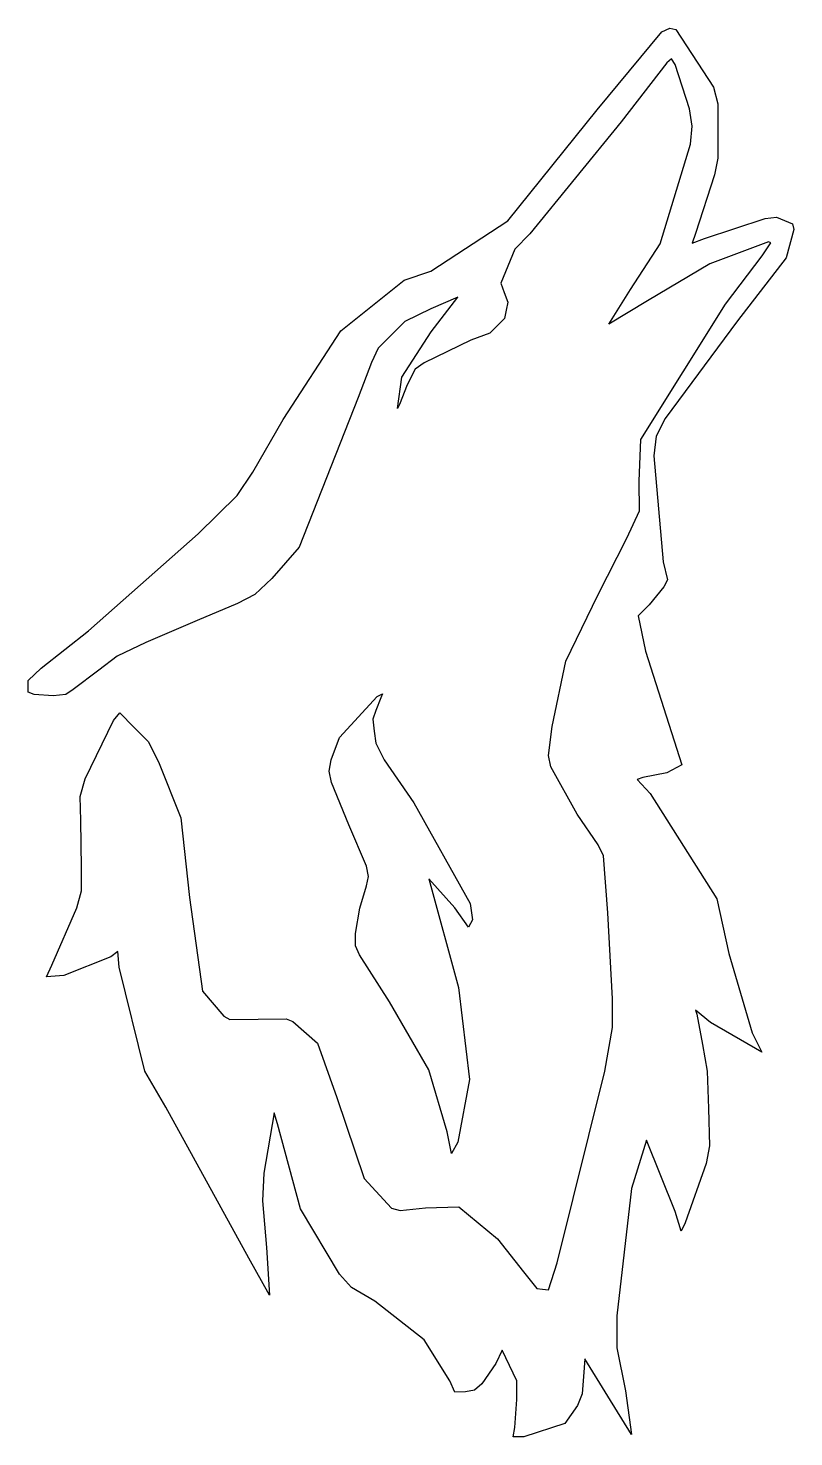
# Model space of a CAD drawing. Extents: x 0 to 6.9, y 0 to 12.7.
import ezdxf

# ---------------------------------------------------------------- set-up
doc = ezdxf.new("R2010")
doc.units = 0

msp = doc.modelspace()

# ---------------------------------------------------------------- linework, layer by layer
at = {"layer": 'Image'}
for p, q in [((5.716245, 12.66906), (5.787185, 12.702724)), ((5.787185, 12.702724), (5.842533, 12.690567)), ((5.131554, 11.967714), (5.716245, 12.66906)), ((5.842533, 12.690567), (6.18288, 12.169876)), ((5.761462, 12.3896), (5.350053, 11.85794)), ((5.80204, 12.425941), (5.761462, 12.3896)), ((5.834694, 12.376104), (5.80204, 12.425941)), ((5.963818, 11.976817), (5.834694, 12.376104)), ((6.18288, 12.169876), (6.221209, 12.020011)), ((4.326578, 10.964594), (5.131554, 11.967714)), ((5.987885, 11.818315), (5.963818, 11.976817)), ((6.221209, 12.020011), (6.221209, 11.774685)), ((5.350053, 11.85794), (4.525815, 10.847489)), ((5.974954, 11.657618), (5.987885, 11.818315)), ((6.221209, 11.774685), (6.221209, 11.52936)), ((5.701276, 10.758332), (5.974954, 11.657618)), ((6.221209, 11.52936), (6.190617, 11.381255)), ((6.190617, 11.381255), (6.019217, 10.850523)), ((3.633479, 10.510911), (4.326578, 10.964594)), ((6.100618, 10.806995), (6.649268, 10.98585)), ((6.649268, 10.98585), (6.750416, 10.999014)), ((6.750416, 10.999014), (6.821924, 10.969136)), ((6.821924, 10.969136), (6.893433, 10.939258)), ((6.893433, 10.939258), (6.906376, 10.887692)), ((4.525815, 10.847489), (4.39067, 10.7088)), ((6.019217, 10.850523), (5.99001, 10.764986)), ((5.99001, 10.764986), (6.100618, 10.806995)), ((6.906376, 10.887692), (6.838684, 10.631025)), ((4.39067, 10.7088), (4.327285, 10.556298)), ((5.434187, 10.345116), (5.701276, 10.758332)), ((6.677098, 10.774787), (6.147508, 10.57758)), ((6.620047, 10.648881), (6.699656, 10.767267)), ((6.699656, 10.767267), (6.677098, 10.774787)), ((4.327285, 10.556298), (4.263901, 10.403797)), ((6.147508, 10.57758), (5.585401, 10.243753)), ((6.289065, 10.213581), (6.620047, 10.648881)), ((6.838684, 10.631025), (6.398443, 10.064885)), ((2.819021, 9.972008), (3.390422, 10.430526)), ((3.390422, 10.430526), (3.633479, 10.510911)), ((4.263901, 10.403797), (4.294635, 10.318329)), ((4.294635, 10.318329), (4.325369, 10.232861)), ((5.236877, 10.03216), (5.434187, 10.345116)), ((3.631577, 10.172078), (3.397889, 10.056501)), ((3.874421, 10.278498), (3.631577, 10.172078)), ((3.636077, 9.965821), (3.874421, 10.278498)), ((4.325369, 10.232861), (4.311417, 10.158487)), ((5.585401, 10.243753), (5.236877, 10.03216)), ((5.526659, 8.995006), (6.289065, 10.213581)), ((3.397889, 10.056501), (3.277338, 9.936863)), ((4.297466, 10.084113), (4.230975, 10.017623)), ((4.311417, 10.158487), (4.297466, 10.084113)), ((6.398443, 10.064885), (5.744526, 9.183217)), ((2.298888, 9.17483), (2.819021, 9.972008)), ((3.277338, 9.936863), (3.156786, 9.817226)), ((3.371312, 9.556266), (3.636077, 9.965821)), ((4.164484, 9.951132), (3.993986, 9.889438)), ((4.230975, 10.017623), (4.164484, 9.951132)), ((3.156786, 9.817226), (3.096002, 9.688442)), ((3.993986, 9.889438), (3.572616, 9.685717)), ((3.096002, 9.688442), (2.975756, 9.371438)), ((3.572616, 9.685717), (3.489775, 9.628977)), ((3.33043, 9.272374), (3.371312, 9.556266)), ((3.489775, 9.628977), (3.419066, 9.487639)), ((3.419066, 9.487639), (3.348358, 9.309338)), ((2.975756, 9.371438), (2.444571, 8.022789)), ((3.348358, 9.309338), (3.33043, 9.272374)), ((2.025279, 8.697804), (2.298888, 9.17483)), ((5.744526, 9.183217), (5.665388, 9.024715)), ((5.665388, 9.024715), (5.644655, 8.8464)), ((5.510083, 8.618563), (5.526659, 8.995006)), ((5.644655, 8.8464), (5.728553, 7.891703)), ((1.886577, 8.48977), (2.025279, 8.697804)), ((5.514014, 8.351091), (5.510083, 8.618563)), ((1.532718, 8.141648), (1.886577, 8.48977)), ((5.400529, 8.103431), (5.514014, 8.351091)), ((0.543111, 7.26886), (1.532718, 8.141648)), ((2.444571, 8.022789), (2.197386, 7.738768)), ((5.137384, 7.590533), (5.400529, 8.103431)), ((5.728553, 7.891703), (5.767847, 7.729517)), ((2.197386, 7.738768), (2.04386, 7.594341)), ((5.734899, 7.665802), (5.602424, 7.502561)), ((5.767847, 7.729517), (5.734899, 7.665802)), ((1.888739, 7.514419), (1.525583, 7.360372)), ((2.04386, 7.594341), (1.888739, 7.514419)), ((4.849156, 6.994533), (5.137384, 7.590533)), ((5.602424, 7.502561), (5.502897, 7.403034)), ((5.502897, 7.403034), (5.567312, 7.084547)), ((0.116093, 6.931689), (0.543111, 7.26886)), ((1.525583, 7.360372), (1.059983, 7.162336)), ((1.059983, 7.162336), (0.802417, 7.038423)), ((0.802417, 7.038423), (0.636179, 6.912148)), ((4.725216, 6.404379), (4.849156, 6.994533)), ((5.567312, 7.084547), (5.896876, 6.060568)), ((0, 6.819939), (0.116093, 6.931689)), ((0.636179, 6.912148), (0.404779, 6.739541)), ((0, 6.767743), (0, 6.819939)), ((0, 6.715547), (0, 6.767743)), ((0.404779, 6.739541), (0.339616, 6.693211)), ((0.054485, 6.694348), (0, 6.715547)), ((0.224293, 6.68318), (0.054485, 6.694348)), ((0.339616, 6.693211), (0.224293, 6.68318)), ((2.808161, 6.307453), (3.148288, 6.675949)), ((3.180293, 6.664347), (3.136643, 6.549828)), ((3.148288, 6.675949), (3.195871, 6.701325)), ((3.195871, 6.701325), (3.180293, 6.664347)), ((0.770147, 6.459258), (0.826929, 6.527274)), ((0.826929, 6.527274), (0.954311, 6.399007)), ((3.136643, 6.549828), (3.108572, 6.472285)), ((0.513053, 5.932802), (0.770147, 6.459258)), ((0.954311, 6.399007), (1.081693, 6.27074)), ((3.108572, 6.472285), (3.122158, 6.363539)), ((3.122158, 6.363539), (3.135745, 6.254792)), ((4.692011, 6.143504), (4.725216, 6.404379)), ((1.081693, 6.27074), (1.175622, 6.087792)), ((2.734556, 6.104372), (2.808161, 6.307453)), ((3.135745, 6.254792), (3.211563, 6.104264)), ((2.715382, 6.003268), (2.734556, 6.104372)), ((3.211563, 6.104264), (3.477423, 5.715983)), ((4.713562, 6.043017), (4.692011, 6.143504)), ((1.175622, 6.087792), (1.376115, 5.580539)), ((2.734689, 5.899251), (2.715382, 6.003268)), ((4.952017, 5.615466), (4.713562, 6.043017)), ((5.760408, 5.98743), (5.545284, 5.946725)), ((5.896876, 6.060568), (5.760408, 5.98743)), ((0.469369, 5.775421), (0.513053, 5.932802)), ((2.892258, 5.517855), (2.734689, 5.899251)), ((5.545284, 5.946725), (5.49377, 5.92714)), ((5.49377, 5.92714), (5.611284, 5.801749)), ((0.475824, 5.557481), (0.469369, 5.775421)), ((5.611284, 5.801749), (6.212769, 4.850079)), ((3.477423, 5.715983), (3.985665, 4.807964)), ((5.141211, 5.339551), (4.952017, 5.615466)), ((0.482118, 5.131506), (0.475824, 5.557481)), ((1.376115, 5.580539), (1.455867, 4.863434)), ((3.050839, 5.146365), (2.892258, 5.517855)), ((5.190133, 5.240487), (5.141211, 5.339551)), ((5.23011, 4.725355), (5.190133, 5.240487)), ((0.481957, 4.923472), (0.482118, 5.131506)), ((3.071156, 5.052255), (3.050839, 5.146365)), ((2.992576, 4.766821), (3.052098, 4.96805)), ((3.052098, 4.96805), (3.071156, 5.052255)), ((3.848705, 4.770853), (3.614013, 5.032409)), ((3.614013, 5.032409), (3.882611, 4.05171)), ((0.438957, 4.76916), (0.481957, 4.923472)), ((1.455867, 4.863434), (1.572855, 4.01943)), ((6.212769, 4.850079), (6.321414, 4.358809)), ((0.214651, 4.25462), (0.438957, 4.76916)), ((2.952548, 4.538974), (2.992576, 4.766821)), ((3.971258, 4.597215), (3.848705, 4.770853)), ((3.985665, 4.807964), (4.008173, 4.663181)), ((5.27014, 3.950441), (5.23011, 4.725355)), ((3.989716, 4.630198), (3.971258, 4.597215)), ((4.008173, 4.663181), (3.989716, 4.630198)), ((2.952971, 4.428153), (2.952548, 4.538974)), ((0.744621, 4.328999), (0.321614, 4.158638)), ((0.807375, 4.376864), (0.744621, 4.328999)), ((0.821177, 4.2341), (0.807375, 4.376864)), ((2.989694, 4.347296), (2.952971, 4.428153)), ((3.260314, 3.921321), (2.989694, 4.347296)), ((6.321414, 4.358809), (6.529853, 3.642828)), ((0.165516, 4.14706), (0.214651, 4.25462)), ((1.052316, 3.298825), (0.821177, 4.2341)), ((0.321614, 4.158638), (0.165516, 4.14706)), ((1.572855, 4.01943), (1.764586, 3.793497)), ((3.882611, 4.05171), (3.9822, 3.222583)), ((5.270194, 3.69066), (5.27014, 3.950441)), ((3.615453, 3.310713), (3.260314, 3.921321)), ((6.155032, 3.736773), (6.019509, 3.846525)), ((6.019509, 3.846525), (6.030825, 3.810429)), ((1.764586, 3.793497), (1.820555, 3.764554)), ((1.820555, 3.764554), (2.074277, 3.7672)), ((2.074277, 3.7672), (2.327998, 3.769846)), ((2.327998, 3.769846), (2.387349, 3.745967)), ((2.387349, 3.745967), (2.608633, 3.550686)), ((5.200215, 3.29662), (5.270194, 3.69066)), ((6.030825, 3.810429), (6.084022, 3.53658)), ((6.617466, 3.470004), (6.155032, 3.736773)), ((6.529853, 3.642828), (6.617466, 3.470004)), ((2.608633, 3.550686), (2.784704, 3.058434)), ((6.084022, 3.53658), (6.125904, 3.298826)), ((3.779803, 2.749021), (3.615453, 3.310713)), ((1.240533, 2.971914), (1.052316, 3.298825)), ((3.9822, 3.222583), (3.874599, 2.657266)), ((4.772286, 1.569542), (5.200215, 3.29662)), ((6.125904, 3.298826), (6.136318, 2.962009)), ((2.784704, 3.058434), (3.030112, 2.328008)), ((1.990586, 1.610594), (1.240533, 2.971914)), ((2.218312, 2.921939), (2.12522, 2.376187)), ((2.247981, 2.822588), (2.218312, 2.921939)), ((6.136318, 2.962009), (6.146732, 2.625192)), ((2.456409, 2.056682), (2.247981, 2.822588)), ((3.779813, 2.749021), (3.779803, 2.749021)), ((3.818094, 2.555846), (3.779813, 2.749021)), ((5.578636, 2.674724), (5.44088, 2.238843)), ((5.836478, 2.031699), (5.578636, 2.674724)), ((3.874599, 2.657266), (3.818094, 2.555846)), ((6.146732, 2.625192), (6.116097, 2.463757)), ((6.116097, 2.463757), (5.927504, 1.928802)), ((2.12522, 2.376187), (2.114563, 2.127184)), ((3.030112, 2.328008), (3.278202, 2.062888)), ((5.44088, 2.238843), (5.308821, 1.091552)), ((2.114563, 2.127184), (2.149453, 1.706675)), ((2.806755, 1.466067), (2.456409, 2.056682)), ((3.278202, 2.062888), (3.356643, 2.041629)), ((3.356643, 2.041629), (3.585299, 2.064309)), ((3.585299, 2.064309), (3.885034, 2.073468)), ((3.885034, 2.073468), (4.233179, 1.786372)), ((5.889269, 1.854274), (5.836478, 2.031699)), ((5.927504, 1.928802), (5.889269, 1.854274)), ((4.233179, 1.786372), (4.468102, 1.487084)), ((2.149453, 1.706675), (2.176324, 1.278147)), ((2.176324, 1.278147), (1.990586, 1.610594)), ((4.692764, 1.325109), (4.772286, 1.569542)), ((2.917815, 1.34611), (2.806755, 1.466067)), ((4.468102, 1.487084), (4.587303, 1.33737)), ((3.125991, 1.222866), (2.917815, 1.34611)), ((4.587303, 1.33737), (4.640033, 1.331239)), ((4.640033, 1.331239), (4.692764, 1.325109)), ((3.570527, 0.873506), (3.125991, 1.222866)), ((5.308821, 1.091552), (5.308909, 0.802418)), ((3.803742, 0.506331), (3.570527, 0.873506)), ((4.275911, 0.782603), (4.217507, 0.660134)), ((4.341991, 0.643914), (4.275911, 0.782603)), ((5.308909, 0.802418), (5.386884, 0.416069)), ((4.217507, 0.660134), (4.092149, 0.478878)), ((4.408072, 0.505225), (4.341991, 0.643914)), ((5.022537, 0.70267), (5.01056, 0.54451)), ((5.229067, 0.366195), (5.022537, 0.70267)), ((5.01056, 0.54451), (4.998582, 0.38635)), ((3.84712, 0.404039), (3.803742, 0.506331)), ((3.945069, 0.406553), (3.84712, 0.404039)), ((4.025195, 0.420092), (3.945069, 0.406553)), ((4.092149, 0.478878), (4.025195, 0.420092)), ((4.4082, 0.336816), (4.408072, 0.505225)), ((4.998582, 0.38635), (4.953572, 0.282188)), ((5.386884, 0.416069), (5.442055, 0.021465)), ((4.390942, 0.084203), (4.4082, 0.336816)), ((4.953572, 0.282188), (4.841999, 0.119584)), ((5.442055, 0.021465), (5.229067, 0.366195)), ((4.373555, 0.000001), (4.390942, 0.084203)), ((4.471557, 0.000001), (4.373555, 0.000001)), ((4.841999, 0.119584), (4.471557, 0.000001))]:
    msp.add_line(p, q, dxfattribs=at)

doc.saveas('drawing.dxf')
